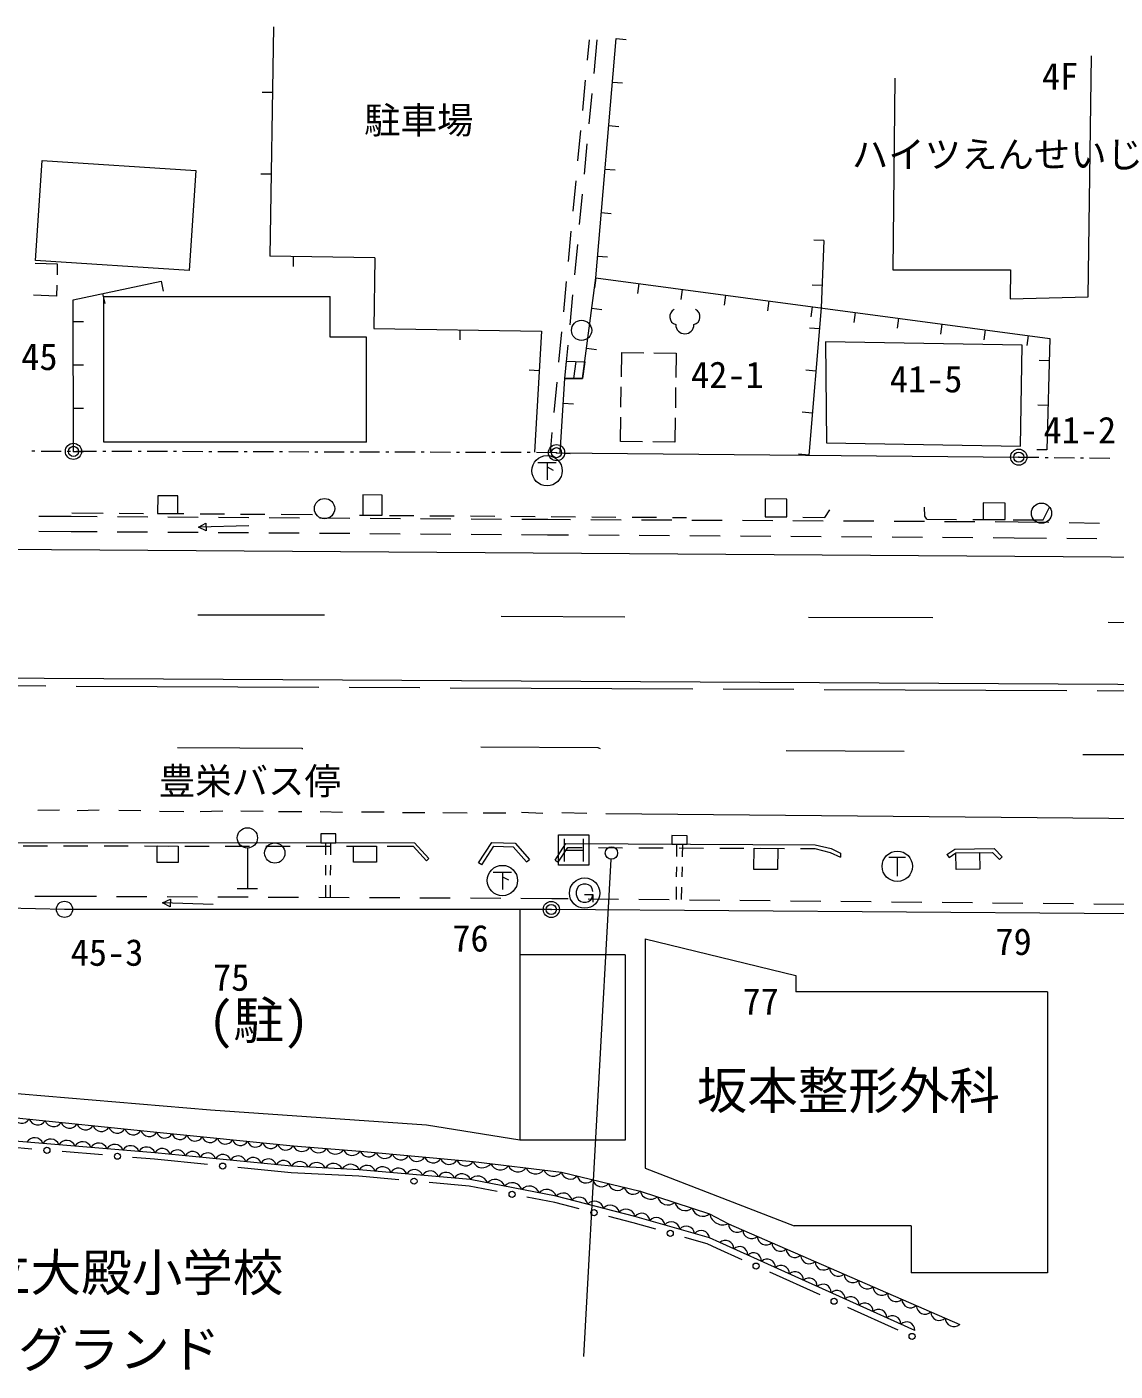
# Model space of a CAD drawing. Units: millimetres, scale not verified. Extents: x 40000 to 680000, y 20000 to 380000.
# Drawn here: x 100835 to 154662, y 246709 to 313193 of the extents above; entities that cross this region are included whole.
import ezdxf
from ezdxf.enums import TextEntityAlignment as Align

# ---------------------------------------------------------------- set-up
doc = ezdxf.new("R2010")
doc.units = ezdxf.units.MM
doc.header["$LTSCALE"] = 1000
doc.header["$PDMODE"] = 32
doc.header["$PDSIZE"] = 500
doc.linetypes.add('CHAIN', pattern=[18.5, 12, -1.5, 3.5, -1.5])
for name, color, linetype, lineweight in [('M-BGD', 7, 'Continuous', 13), ('M-BGD-EXST', 7, 'Continuous', 13), ('M-BMK', 2, 'CHAIN', 13), ('M-BMK-OTRS', 5, 'Continuous', 13), ('M-BMK-ROW', 30, 'Continuous', 13), ('M-STR-HTXT', 7, 'Continuous', 13), ('M-STR-STRC', 7, 'Continuous', 13)]:
    doc.layers.add(name, color=color, linetype=linetype, lineweight=lineweight)
doc.layers.add('M-BMK-HTXT', color=7, linetype='Continuous')
doc.styles.add('ＭＳ ゴシック', font='')
doc.styles.get('ＭＳ ゴシック').set_extended_font_data('MS Gothic')

msp = doc.modelspace()

# ---------------------------------------------------------------- linework, layer by layer
at = {"layer": 'M-BGD'}
for p, q in [((113031, 313193), (112848, 301861)), ((128642, 312549), (128547, 311551)), ((128889, 310893), (129047, 312549)), ((129979, 312620), (130477, 312577)), ((128453, 310555), (128312, 309062)), ((112979, 309941), (112479, 309950)), ((128651, 308404), (128793, 309897)), ((129795, 310467), (130293, 310425)), ((128218, 308066), (128076, 306573)), ((129612, 308315), (130110, 308272)), ((128413, 305916), (128556, 307409)), ((112913, 305901), (112413, 305909)), ((129428, 306162), (129927, 306120)), ((127982, 305578), (127841, 304084)), ((128175, 303427), (128318, 304920)), ((129245, 304010), (129743, 303967)), ((127747, 303089), (127605, 301595)), ((140257, 302631), (139757, 302650)), ((118048, 301777), (112848, 301861)), ((114007, 301842), (113999, 301342)), ((127937, 300938), (128080, 302432)), ((129062, 301857), (129560, 301815)), ((101246, 301499), (102337, 301476)), ((102337, 301476), (102325, 300926)), ((118048, 301777), (117991, 298278)), ((107477, 300614), (107581, 300125)), ((127511, 300600), (127370, 299106)), ((128970, 300781), (128904, 300285)), ((102302, 299876), (101166, 299919)), ((102314, 300426), (102302, 299876)), ((104580, 300002), (104683, 299512)), ((104635, 292654), (104635, 299854)), ((104635, 299854), (115835, 299854)), ((115835, 297854), (115835, 299854)), ((127699, 298450), (127842, 299943)), ((131110, 300495), (131044, 300000)), ((133250, 300210), (133183, 299714)), ((135389, 299924), (135323, 299428)), ((140170, 300405), (139670, 300424)), ((128776, 299281), (129272, 299217)), ((137529, 299638), (137463, 299143)), ((139669, 299353), (139603, 298857)), ((103132, 298624), (103632, 298625)), ((141809, 299067), (141743, 298572)), ((143949, 298781), (143883, 298286)), ((117635, 297854), (115835, 297854)), ((117635, 292654), (117635, 297854)), ((117991, 298278), (126290, 298144)), ((122250, 298209), (122242, 297709)), ((126290, 298144), (125935, 292154)), ((127276, 298111), (127134, 296618)), ((140037, 298252), (139539, 298295)), ((146089, 298496), (146022, 298000)), ((148228, 298210), (148162, 297715)), ((150368, 297925), (150302, 297429)), ((127446, 295798), (127604, 297454)), ((128519, 297298), (129015, 297234)), ((127529, 296660), (127525, 296631)), ((127981, 296647), (127871, 295798)), ((130240, 295889), (130257, 297091)), ((130257, 297091), (131353, 297076)), ((131853, 297068), (132948, 297053)), ((132948, 297053), (132931, 295851)), ((151407, 296679), (150907, 296693)), ((103134, 296482), (103634, 296483)), ((126174, 296188), (125675, 296218)), ((139860, 296173), (139361, 296215)), ((127040, 295622), (126899, 294129)), ((130219, 294389), (130233, 295389)), ((132924, 295351), (132910, 294351)), ((127369, 294576), (127868, 294545)), ((103136, 294340), (103636, 294341)), ((130195, 292687), (130212, 293889)), ((139682, 294093), (139184, 294136)), ((151345, 294473), (150845, 294487)), ((132903, 293851), (132886, 292649)), ((117635, 292654), (104635, 292654)), ((126805, 293133), (126710, 292135)), ((131290, 292672), (130195, 292687)), ((132886, 292649), (131790, 292665)), ((103138, 292198), (103638, 292199)), ((127034, 292134), (149895, 291913)), ((127215, 292132), (127714, 292101)), ((139504, 292014), (139006, 292056)), ((151282, 292267), (150783, 292281)), ((140297, 288935), (140556, 289309)), ((145248, 288992), (145230, 289436)), ((151099, 288810), (151411, 289433)), ((101424, 288999), (103025, 288990)), ((103025, 288990), (104311, 288982)), ((103056, 289158), (104606, 289147)), ((105311, 288975), (106811, 288966)), ((105406, 289142), (106606, 289133)), ((107406, 289128), (108606, 289119)), ((107811, 288959), (109311, 288950)), ((109317, 288447), (109686, 288645)), ((109406, 289114), (110606, 289106)), ((109686, 288645), (109697, 288270)), ((110311, 288943), (111811, 288933)), ((111406, 289100), (112606, 289092)), ((112811, 288927), (114311, 288917)), ((113406, 289086), (114957, 289075)), ((115311, 288911), (116811, 288901)), ((117283, 289044), (117973, 289039)), ((117811, 288895), (119311, 288885)), ((118773, 289033), (119973, 289024)), ((120311, 288879), (121811, 288869)), ((120773, 289018), (121973, 289010)), ((122773, 289004), (123973, 288995)), ((122811, 288862), (124311, 288853)), ((124773, 288989), (125973, 288981)), ((125311, 288846), (126596, 288838)), ((126596, 288838), (127729, 288832)), ((126773, 288975), (127973, 288966)), ((128729, 288827), (130229, 288819)), ((128773, 288960), (129973, 288951)), ((130773, 288945), (131973, 288937)), ((131229, 288814), (132729, 288807)), ((132773, 288931), (133463, 288926)), ((133729, 288801), (135229, 288794)), ((136229, 288789), (137729, 288781)), ((137347, 288966), (138422, 288955)), ((138729, 288776), (140229, 288768)), ((139222, 288946), (140297, 288935)), ((141229, 288763), (142729, 288755)), ((143729, 288750), (145229, 288743)), ((145341, 288847), (145248, 288992)), ((145341, 288847), (146820, 288837)), ((146229, 288737), (147729, 288730)), ((147620, 288832), (148820, 288824)), ((148729, 288725), (149861, 288719)), ((149620, 288819), (151099, 288810)), ((149861, 288719), (151387, 288695)), ((152387, 288679), (153887, 288655)), ((101420, 288250), (103022, 288240)), ((103022, 288240), (104304, 288231)), ((105304, 288224), (106804, 288214)), ((107804, 288207), (109304, 288197)), ((111816, 288520), (109317, 288447)), ((109697, 288270), (109317, 288447)), ((110304, 288190), (111804, 288179)), ((112804, 288172), (114304, 288162)), ((115304, 288155), (116803, 288145)), ((117803, 288138), (119303, 288127)), ((120303, 288120), (121803, 288110)), ((122803, 288103), (124303, 288093)), ((125303, 288086), (126585, 288077)), ((126585, 288077), (127628, 288070)), ((128628, 288064), (130128, 288054)), ((131128, 288047), (132628, 288038)), ((133628, 288031), (135128, 288022)), ((136128, 288015), (137628, 288005)), ((138628, 287999), (140128, 287989)), ((141128, 287983), (142628, 287973)), ((143628, 287967), (145127, 287957)), ((146127, 287951), (147627, 287941)), ((148627, 287934), (149670, 287928)), ((149670, 287928), (151266, 287910)), ((152266, 287898), (153765, 287881)), ((100650, 272689), (101850, 272687)), ((102650, 272686), (103850, 272685)), ((104650, 272684), (105850, 272683)), ((106650, 272682), (107850, 272680)), ((108650, 272679), (109850, 272678)), ((110650, 272677), (111850, 272676)), ((112650, 272675), (113850, 272673)), ((114650, 272672), (115850, 272671)), ((115609, 272838), (115609, 272240)), ((115851, 272837), (115848, 272239)), ((116650, 272670), (117850, 272669)), ((118650, 272668), (119937, 272666)), ((119937, 272666), (120601, 271951)), ((123336, 271743), (123930, 272665)), ((123930, 272665), (124892, 272642)), ((124892, 272642), (125551, 271894)), ((127120, 271880), (127596, 272610)), ((127134, 271726), (127134, 273226)), ((127134, 273226), (128634, 273226)), ((127415, 273038), (127415, 271913)), ((127596, 272610), (128303, 272607)), ((128353, 273038), (128353, 271913)), ((128634, 273226), (128634, 271726)), ((129103, 272604), (130303, 272598)), ((131103, 272595), (132303, 272589)), ((132970, 272777), (132964, 272154)), ((133103, 272586), (134303, 272581)), ((133268, 272775), (133254, 272152)), ((111741, 272581), (111741, 270581)), ((120601, 271951), (120723, 272064)), ((125551, 271894), (125692, 272018)), ((126961, 271984), (127120, 271880)), ((127415, 272476), (128353, 272476)), ((135103, 272577), (136303, 272572)), ((137103, 272568), (138303, 272563)), ((139103, 272559), (139809, 272556)), ((139809, 272556), (140574, 272365)), ((140574, 272365), (141080, 272125)), ((140620, 272549), (141080, 272320)), ((141080, 272320), (141080, 272125)), ((146340, 272264), (146451, 272104)), ((146451, 272104), (146788, 272338)), ((146788, 272338), (148603, 272367)), ((148603, 272367), (148939, 272013)), ((148939, 272013), (149080, 272147)), ((115609, 271740), (115609, 271240)), ((115845, 271739), (115843, 271239)), ((123336, 271743), (123178, 271845)), ((128634, 271726), (127134, 271726)), ((132959, 271654), (132954, 271154)), ((133242, 271652), (133231, 271152)), ((115609, 270740), (115609, 270142)), ((115840, 270739), (115837, 270141)), ((132949, 270654), (132942, 270031)), ((133220, 270652), (133205, 270028)), ((101229, 270202), (102756, 270200)), ((102756, 270200), (104275, 270193)), ((105275, 270189), (106775, 270182)), ((107551, 269877), (107932, 270052)), ((107775, 270177), (109275, 270171)), ((107932, 270052), (107920, 269677)), ((110275, 270166), (111775, 270159)), ((111241, 270581), (112241, 270581)), ((112775, 270155), (114275, 270148)), ((115275, 270144), (116775, 270137)), ((117775, 270133), (119275, 270126)), ((120275, 270121), (121775, 270115)), ((122775, 270110), (124275, 270103)), ((125275, 270099), (126795, 270092)), ((126795, 270092), (127604, 270084)), ((128604, 270074), (130104, 270059)), ((131104, 270049), (132604, 270034)), ((133604, 270024), (135104, 270009)), ((136104, 269999), (137604, 269984)), ((138604, 269974), (140104, 269959)), ((141103, 269949), (142603, 269934)), ((110050, 269795), (107551, 269877)), ((107920, 269677), (107551, 269877)), ((125223, 269541), (125223, 258128)), ((143603, 269924), (145103, 269909)), ((146103, 269899), (147603, 269884)), ((148603, 269874), (150103, 269859)), ((151103, 269849), (152603, 269834)), ((153603, 269824), (155103, 269809)), ((131423, 268096), (131423, 256745)), ((131423, 268096), (138874, 266279)), ((130423, 267296), (125223, 267296)), ((130423, 267296), (130423, 258128)), ((138874, 266279), (138874, 265474)), ((151320, 265474), (138874, 265474)), ((151320, 265474), (151320, 251565)), ((109911, 259608), (98082, 260618)), ((120595, 258869), (109911, 259608)), ((125223, 258128), (120595, 258869)), ((130423, 258128), (125223, 258128)), ((101080, 257689), (100003, 257779)), ((104568, 257400), (102575, 257565)), ((107140, 257186), (106063, 257275)), ((109773, 256925), (107140, 257186)), ((113899, 256516), (111266, 256777)), ((131423, 256745), (138783, 253890)), ((117250, 256344), (113899, 256516)), ((119237, 256169), (117250, 256344)), ((122719, 255863), (120731, 256038)), ((124096, 255596), (122719, 255863)), ((126946, 255043), (125568, 255310)), ((128159, 254732), (126946, 255043)), ((130826, 254049), (129612, 254360)), ((131937, 253730), (130826, 254049)), ((134490, 252998), (133379, 253317)), ((144578, 253890), (138783, 253890)), ((144578, 253890), (144578, 251565)), ((134975, 252774), (134490, 252998)), ((136220, 252213), (134975, 252774)), ((140078, 250474), (137588, 251597)), ((151320, 251565), (144578, 251565)), ((143936, 248735), (141445, 249858))]:
    msp.add_line(p, q, dxfattribs=at)
for points in [[(127215, 292132), (127446, 295798), (128325, 295798), (128970, 300781), (129979, 312620)], [(143764, 310657), (143670, 301170), (149481, 301170), (149477, 299750), (153333, 299844), (153493, 311762)], [(140257, 302631), (140126, 299292), (139504, 292014)], [(103138, 292198), (103131, 299695), (107477, 300614)], [(128970, 300781), (151438, 297782), (151282, 292267)], [(96563, 272860), (120010, 272832), (120723, 272064)], [(123178, 271845), (123829, 272856), (124979, 272828), (125692, 272018)], [(126961, 271984), (127494, 272801), (139833, 272746), (140620, 272549)], [(146340, 272264), (146726, 272532), (148686, 272562), (149080, 272147)], [(333518, 261169), (330515, 265224), (328619, 267800), (319508, 267911), (286317, 268086), (264247, 268219), (232277, 268553), (211914, 268756), (190005, 268958), (161919, 269273), (126773, 269541), (102696, 269548), (99819, 269598)], [(73878, 263109), (80746, 262113), (89332, 260831), (97419, 259696), (100160, 259259), (107262, 258523), (113999, 257855), (117318, 257591), (122902, 257071), (127274, 256552), (131165, 255617), (134607, 254489), (135532, 253996), (146974, 249015)], [(144753, 248724), (135110, 253070), (134604, 253304), (130912, 254363), (127017, 255360), (122764, 256186), (117273, 256669), (113923, 256840), (107170, 257510), (100043, 258102), (97270, 258554), (89176, 259738), (80585, 261109), (73746, 262207)]]:
    msp.add_lwpolyline(points, dxfattribs=at)
for points in [[(101591, 306591), (109193, 306092), (108868, 301141), (101266, 301640)], [(150061, 297453), (140340, 297609), (140384, 292613), (149981, 292459)], [(128433, 296635), (128325, 295798), (127446, 295798), (127528, 296660)], [(107300, 289129), (108302, 289122), (108308, 289993), (107306, 290000)], [(117451, 289043), (118406, 289036), (118413, 290038), (117458, 290045)], [(137347, 288966), (138417, 288955), (138426, 289838), (137356, 289850)], [(148131, 288829), (149225, 288822), (149230, 289638), (148136, 289645)], [(115380, 272838), (116114, 272837), (116114, 273283), (115381, 273284)], [(107279, 272681), (108317, 272680), (108316, 271863), (107278, 271864)], [(116986, 272670), (118136, 272668), (118135, 271884), (116985, 271885)], [(132731, 272778), (133500, 272774), (133501, 273189), (132733, 273192)], [(136802, 272570), (137972, 272564), (137968, 271513), (136798, 271519)], [(146788, 272338), (147957, 272357), (147970, 271537), (146801, 271519)]]:
    msp.add_lwpolyline(points, close=True, dxfattribs=at)
for centre, radius in [((128272, 298184), 500), ((115559, 289366), 500), ((151019, 289140), 500), ((111741, 273081), 500), ((113096, 272333), 500), ((129747, 272334), 305), ((101828, 257627), 150), ((105316, 257338), 150), ((110519, 256851), 150), ((119984, 256104), 150), ((124832, 255453), 150), ((128886, 254546), 150), ((132658, 253524), 150), ((136904, 251905), 150), ((140762, 250166), 150), ((144619, 248427), 150)]:
    msp.add_circle(centre, radius, dxfattribs=at)
for centre, radius, start, end in [((133032, 298856), 402, 116.08703, 255.33416), ((133729, 298856), 402, 284.66584, 63.91297), ((133380, 298467), 450, 180, 0), ((100575, 259407), 440, 199.63647, 328.52656), ((101364, 259325), 440, 199.63647, 328.52656), ((102153, 259243), 440, 199.63647, 328.52656), ((102942, 259162), 440, 199.63647, 328.52656), ((103731, 259080), 440, 199.63647, 328.52656), ((104520, 258998), 440, 199.63647, 328.52656), ((105309, 258916), 440, 199.63647, 328.52656), ((106098, 258834), 440, 199.63647, 328.52656), ((101215, 257813), 441, 20.89441, 149.6094), ((102007, 257748), 441, 20.89441, 149.6094), ((102798, 257682), 441, 20.89441, 149.6094), ((103590, 257616), 441, 20.89441, 149.6094), ((104382, 257550), 441, 20.89441, 149.6094), ((106887, 258753), 440, 199.63647, 328.52656), ((107652, 258643), 408, 197.11394, 331.55648), ((108401, 258569), 408, 197.11394, 331.55648), ((109149, 258495), 408, 197.11394, 331.55648), ((109898, 258420), 408, 197.11394, 331.55648), ((110646, 258346), 408, 197.11394, 331.55648), ((111395, 258272), 408, 197.11394, 331.55648), ((112143, 258198), 408, 197.11394, 331.55648), ((112892, 258123), 408, 197.11394, 331.55648), ((105174, 257484), 441, 20.89441, 149.6094), ((105966, 257419), 441, 20.89441, 149.6094), ((106758, 257353), 441, 20.89441, 149.6094), ((107529, 257314), 409, 17.23979, 151.43064), ((108280, 257240), 409, 17.23979, 151.43064), ((109030, 257165), 409, 17.23979, 151.43064), ((109780, 257091), 409, 17.23979, 151.43064), ((110531, 257017), 409, 17.23979, 151.43064), ((111281, 256942), 409, 17.23979, 151.43064), ((113641, 258049), 408, 197.11394, 331.55648), ((114432, 258042), 471, 203.45367, 327.44342), ((115261, 257976), 471, 203.45367, 327.44342), ((116091, 257910), 471, 203.45367, 327.44342), ((116920, 257844), 471, 203.45367, 327.44342), ((117735, 257749), 446, 200.75131, 328.62287), ((118532, 257675), 446, 200.75131, 328.62287), ((119330, 257600), 446, 200.75131, 328.62287), ((120128, 257526), 446, 200.75131, 328.62287), ((120926, 257452), 446, 200.75131, 328.62287), ((112031, 256868), 409, 17.23979, 151.43064), ((112782, 256793), 409, 17.23979, 151.43064), ((113532, 256719), 409, 17.23979, 151.43064), ((114330, 256593), 476, 25.45239, 148.68989), ((115168, 256550), 476, 25.45239, 148.68989), ((116005, 256507), 476, 25.45239, 148.68989), ((116842, 256464), 476, 25.45239, 148.68989), ((117649, 256450), 435, 20.15102, 149.79729), ((118433, 256381), 435, 20.15102, 149.79729), ((119218, 256312), 435, 20.15102, 149.79729), ((120002, 256243), 435, 20.15102, 149.79729), ((121723, 257378), 446, 200.75131, 328.62287), ((122521, 257304), 446, 200.75131, 328.62287), ((123370, 257280), 513, 204.05306, 322.40094), ((124245, 257177), 513, 204.05306, 322.40094), ((125119, 257073), 513, 204.05306, 322.40094), ((125993, 256969), 513, 204.05306, 322.40094), ((126868, 256865), 513, 204.05306, 322.40094), ((120787, 256174), 435, 20.15102, 149.79729), ((121571, 256105), 435, 20.15102, 149.79729), ((122356, 256036), 435, 20.15102, 149.79729), ((123142, 255858), 500, 19.03898, 138.98764), ((123992, 255692), 500, 19.03898, 138.98764), ((124843, 255527), 500, 19.03898, 138.98764), ((127709, 256649), 445, 192.50618, 320.47922), ((128487, 256462), 445, 192.50618, 320.47922), ((129265, 256275), 445, 192.50618, 320.47922), ((130044, 256088), 445, 192.50618, 320.47922), ((125693, 255362), 500, 19.03898, 138.98764), ((126544, 255197), 500, 19.03898, 138.98764), ((127357, 255068), 448, 11.88967, 139.39166), ((128136, 254869), 448, 11.88967, 139.39166), ((130822, 255901), 445, 192.50618, 320.47922), ((131684, 255747), 535, 194.02201, 309.66234), ((132545, 255465), 535, 194.02201, 309.66234), ((128915, 254670), 448, 11.88967, 139.39166), ((129694, 254470), 448, 11.88967, 139.39166), ((130473, 254271), 448, 11.88967, 139.39166), ((133405, 255183), 535, 194.02201, 309.66234), ((134265, 254901), 535, 194.02201, 309.66234), ((131234, 254094), 420, 7.87417, 140.10736), ((131972, 253882), 420, 7.87417, 140.10736), ((132711, 253670), 420, 7.87417, 140.10736), ((135269, 254617), 675, 190.97597, 292.93063), ((135961, 254004), 429, 181.15023, 311.80035), ((133449, 253458), 420, 7.87417, 140.10736), ((134188, 253246), 420, 7.87417, 140.10736), ((136676, 253693), 429, 181.15023, 311.80035), ((137392, 253382), 429, 181.15023, 311.80035), ((135388, 252769), 410, 358.74554, 132.72971), ((136077, 252458), 410, 358.74554, 132.72971), ((138107, 253070), 429, 181.15023, 311.80035), ((138822, 252759), 429, 181.15023, 311.80035), ((136766, 252148), 410, 358.74554, 132.72971), ((137455, 251837), 410, 358.74554, 132.72971), ((139537, 252448), 429, 181.15023, 311.80035), ((140252, 252136), 429, 181.15023, 311.80035), ((138144, 251527), 410, 358.74554, 132.72971), ((138832, 251216), 410, 358.74554, 132.72971), ((139521, 250906), 410, 358.74554, 132.72971), ((140967, 251825), 429, 181.15023, 311.80035), ((141682, 251514), 429, 181.15023, 311.80035), ((140210, 250595), 410, 358.74554, 132.72971), ((140899, 250285), 410, 358.74554, 132.72971), ((142397, 251202), 429, 181.15023, 311.80035), ((143113, 250891), 429, 181.15023, 311.80035), ((141588, 249975), 410, 358.74554, 132.72971), ((142276, 249664), 410, 358.74554, 132.72971), ((143828, 250580), 429, 181.15023, 311.80035), ((144543, 250269), 429, 181.15023, 311.80035), ((142965, 249354), 410, 358.74554, 132.72971), ((143654, 249043), 410, 358.74554, 132.72971), ((145258, 249957), 429, 181.15023, 311.80035), ((145973, 249646), 429, 181.15023, 311.80035), ((146688, 249335), 429, 181.15023, 311.80035), ((144343, 248733), 410, 358.74554, 132.72971)]:
    msp.add_arc(centre, radius, start, end, dxfattribs=at)
at = {"layer": 'M-BGD-EXST'}
for p, q in [((126113, 291652), (127013, 291652)), ((126563, 291652), (126563, 290790)), ((126563, 291427), (126863, 291277)), ((143475, 272127), (144300, 272127)), ((143887, 272127), (143887, 271190)), ((123905, 271386), (124805, 271386)), ((124355, 271386), (124355, 270524)), ((124355, 271161), (124655, 271011)), ((128122, 270688), (128047, 270576)), ((128234, 270763), (128122, 270688)), ((128347, 270801), (128234, 270763)), ((128497, 270801), (128347, 270801)), ((128609, 270763), (128497, 270801)), ((128722, 270688), (128609, 270763)), ((128797, 270576), (128722, 270688)), ((128047, 270576), (128009, 270426)), ((128009, 270426), (128009, 270276)), ((128009, 270276), (128047, 270126)), ((128047, 270126), (128122, 270013)), ((128122, 270013), (128234, 269938)), ((128234, 269938), (128347, 269901)), ((128422, 270276), (128834, 270276)), ((128497, 269901), (128609, 269938)), ((128609, 269938), (128722, 270013)), ((128722, 270013), (128797, 270126)), ((128834, 270426), (128797, 270576)), ((128797, 270126), (128834, 270276)), ((128834, 270276), (128834, 269901)), ((128347, 269901), (128497, 269901))]:
    msp.add_line(p, q, dxfattribs=at)
for centre in [(126563, 291240), (143887, 271677), (124355, 270974), (128422, 270351)]:
    msp.add_circle(centre, 750, dxfattribs=at)
at = {"layer": 'M-BMK'}
msp.add_lwpolyline([(66272, 280761), (166309, 280309), (266216, 279454), (343192, 279028), (366214, 278940), (466168, 278307), (566755, 277905)], dxfattribs=at)
at = {"layer": 'M-BMK-OTRS'}
for p, q in [((101376, 274450), (102444, 274464)), ((103319, 274443), (104415, 274464)), ((105390, 274450), (106464, 274443)), ((107400, 274407), (108595, 274393)), ((109407, 274393), (110531, 274414)), ((111417, 274421), (112527, 274407)), ((113281, 274386), (114441, 274393)), ((115349, 274379), (116445, 274357)), ((117391, 274364), (118515, 274364)), ((119416, 274345), (120519, 274331)), ((121408, 274331), (122618, 274323)), ((123397, 274323), (124521, 274316)), ((125297, 274352), (126357, 274309)), ((127290, 274331), (128535, 274302)), ((129471, 274281), (288403, 272857))]:
    msp.add_line(p, q, dxfattribs=at)
msp.add_lwpolyline([(66313, 287598), (197347, 286679), (319859, 285648)], dxfattribs=at)
at = {"layer": 'M-BMK-ROW'}
for p, q in [((101234, 292201), (101084, 292201)), ((102534, 292199), (101534, 292200)), ((102984, 292198), (102834, 292199)), ((104284, 292195), (103284, 292198)), ((104734, 292194), (104584, 292194)), ((106034, 292190), (105034, 292193)), ((106484, 292189), (106334, 292190)), ((107784, 292186), (106784, 292188)), ((108234, 292185), (108084, 292185)), ((109534, 292181), (108534, 292184)), ((109984, 292180), (109834, 292180)), ((111284, 292176), (110284, 292179)), ((111734, 292175), (111584, 292176)), ((113034, 292172), (112034, 292174)), ((113484, 292170), (113334, 292171)), ((114784, 292167), (113784, 292170)), ((115234, 292166), (115084, 292166)), ((116534, 292162), (115534, 292165)), ((116984, 292161), (116834, 292161)), ((118284, 292158), (117284, 292160)), ((118734, 292156), (118584, 292157)), ((120034, 292153), (119034, 292156)), ((120484, 292152), (120334, 292152)), ((121784, 292148), (120784, 292151)), ((122234, 292147), (122084, 292147)), ((123534, 292143), (122534, 292146)), ((123984, 292142), (123834, 292143)), ((125284, 292139), (124284, 292141)), ((125734, 292138), (125584, 292138)), ((127034, 292134), (126034, 292137)), ((149895, 291913), (150895, 291904)), ((151195, 291901), (151345, 291899)), ((151645, 291896), (152645, 291886)), ((152945, 291883), (153095, 291882)), ((153395, 291879), (154395, 291869))]:
    msp.add_line(p, q, dxfattribs=at)
for centre in [(103138, 292198), (127034, 292134), (149895, 291913), (102696, 269548), (126773, 269541)]:
    msp.add_circle(centre, 400, dxfattribs=at)
for p in [(103138, 292198), (127034, 292134), (149895, 291913), (126773, 269541)]:
    msp.add_point(p, dxfattribs=at)
at = {"layer": 'M-STR-HTXT'}
msp.add_line((129726, 272030), (128360, 247429), dxfattribs=at)
at = {"layer": 'M-STR-STRC'}
for p, q in [((109286, 284122), (115563, 284122)), ((124291, 284047), (130407, 284015)), ((139498, 283996), (145650, 283982)), ((154319, 283757), (160413, 283690)), ((138384, 277400), (144233, 277369)), ((153071, 277210), (159078, 277210))]:
    msp.add_line(p, q, dxfattribs=at)
for points in [[(66255, 281176), (169554, 280608), (187742, 280375), (326613, 279250)], [(108281, 277559), (114448, 277527), (114448, 277464)], [(123285, 277591), (129070, 277559), (129198, 277496)]]:
    msp.add_lwpolyline(points, dxfattribs=at)

# ---------------------------------------------------------------- texts
at = {"layer": 'M-BGD', "style": 'ＭＳ ゴシック'}
for s, height, p in [('4F', 1320, (151941, 310751)), ('ハイツえんせいじ', 1320, (148843, 306888)), ('豊栄バス停', 1320, (111862, 275891)), ('坂本整形外科', 1833, (141468, 260585)), ('市立大殿小学校', 1833, (104769, 251584)), ('グランド', 1833, (105400, 247798))]:
    msp.add_text(s, height=height, dxfattribs=at).set_placement(p, align=Align.MIDDLE_CENTER)
for s, height, p in [('駐車場', 1320, (120218, 307519)), ('(駐)', 1833, (112302, 262592))]:
    msp.add_text(s, height=height, dxfattribs=at).set_placement(p, align=Align.BOTTOM_CENTER)
at = {"layer": 'M-BMK-HTXT', "style": 'ＭＳ ゴシック'}
for s, p in [('45', (101454, 295824)), ('42-1', (135481, 294930)), ('41-5', (145313, 294720)), ('41-2', (152919, 292196)), ('76', (122773, 267064)), ('79', (149640, 266896)), ('45-3', (104800, 266360)), ('75', (110939, 265125)), ('77', (137130, 263935))]:
    msp.add_text(s, height=1320, dxfattribs=at).set_placement(p, align=Align.BOTTOM_CENTER)

doc.saveas('drawing.dxf')
